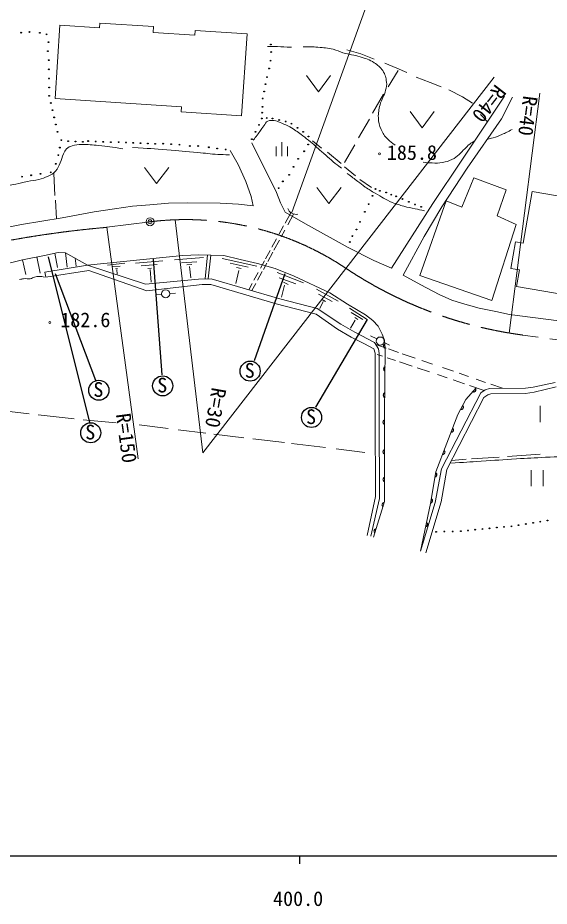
# Model space of a CAD drawing. Units: millimetres, scale not verified. Extents: x 40000 to 680000, y 20000 to 380000.
# Drawn here: x 432951 to 499099, y 198715 to 309377 of the extents above; entities that cross this region are included whole.
import ezdxf
from ezdxf.enums import TextEntityAlignment as Align

# ---------------------------------------------------------------- set-up
doc = ezdxf.new("R2010")
doc.units = ezdxf.units.MM
doc.header["$LTSCALE"] = 1000
doc.header["$PDMODE"] = 32
doc.header["$PDSIZE"] = 500
doc.linetypes.add('CHAIN', pattern=[18.5, 12, -1.5, 3.5, -1.5])
for name, color, linetype, lineweight in [('M-BGD', 7, 'Continuous', 13), ('M-BMK', 2, 'CHAIN', 13), ('M-BMK-SRVR', 3, 'Continuous', 13), ('M-STR-HTXT', 7, 'Continuous', 13), ('M-TTL-BAND', 7, 'Continuous', 25)]:
    doc.layers.add(name, color=color, linetype=linetype, lineweight=lineweight)
doc.styles.add('ＭＳ ゴシック', font='')
doc.styles.get('ＭＳ ゴシック').set_extended_font_data('MS Gothic')

msp = doc.modelspace()

# ---------------------------------------------------------------- linework, layer by layer
at = {"layer": 'M-BGD'}
for p, q in [((437585, 299338), (438187, 308446)), ((443126, 308120), (438187, 308446)), ((443126, 308120), (443166, 308723)), ((449863, 308281), (443166, 308723)), ((449863, 308281), (449814, 307547)), ((455022, 307797), (454983, 307205)), ((461482, 307370), (455022, 307797)), ((454983, 307205), (449814, 307547)), ((460807, 297152), (461482, 307370)), ((473905, 305372), (475657, 304881)), ((475657, 304881), (477297, 304222)), ((478629, 303704), (480130, 303087)), ((468878, 302170), (470378, 300170)), ((470378, 300170), (471878, 302170)), ((479072, 300787), (480306, 302806)), ((480130, 303087), (481377, 302540)), ((482527, 301965), (484265, 301334)), ((484265, 301334), (485649, 300783)), ((486621, 300390), (488312, 299512)), ((437585, 299338), (453322, 298298)), ((477112, 297495), (478465, 299852)), ((488229, 291636), (493522, 299607)), ((488312, 299512), (489556, 298745)), ((493179, 296794), (494532, 299471)), ((453322, 298298), (453280, 297650)), ((481795, 297683), (483295, 295683)), ((483295, 295683), (484795, 297683)), ((460807, 297152), (453280, 297650)), ((475345, 294424), (476733, 296766)), ((488889, 290632), (493179, 296794)), ((490556, 297334), (491402, 296414)), ((462093, 293812), (463593, 290770)), ((465119, 292120), (465119, 293345)), ((465819, 292120), (465819, 293870)), ((466519, 292120), (466519, 293345)), ((469646, 294036), (470737, 293127)), ((473631, 291354), (474907, 293569)), ((460402, 291105), (459379, 292843)), ((471500, 292630), (473183, 291228)), ((461355, 289002), (460402, 291105)), ((484633, 286248), (488229, 291636)), ((437457, 290038), (437569, 287248)), ((448733, 290739), (450233, 288739)), ((450233, 288739), (451733, 290739)), ((463593, 290770), (464336, 289297)), ((473603, 290807), (474977, 289685)), ((485720, 285823), (488889, 290632)), ((462000, 287095), (461355, 289002)), ((464336, 289297), (465163, 287620)), ((475510, 289251), (476996, 288255)), ((489698, 289434), (488231, 285786)), ((493734, 287958), (489698, 289434)), ((470187, 288243), (471687, 286243)), ((471687, 286243), (473187, 288243)), ((492604, 284717), (493734, 287958)), ((496982, 287725), (495868, 281306)), ((504908, 286349), (496982, 287725)), ((437639, 286659), (437759, 284348)), ((462267, 285932), (462000, 287095)), ((465163, 287620), (465649, 286311)), ((442474, 285189), (444978, 285567)), ((444978, 285567), (447230, 285904)), ((447230, 285904), (449403, 286072)), ((449403, 286072), (451731, 286268)), ((451731, 286268), (454086, 286324)), ((454086, 286324), (458124, 286289)), ((458124, 286289), (460416, 286142)), ((460416, 286142), (462267, 285932)), ((465649, 286311), (466247, 285162)), ((479466, 278180), (484633, 286248)), ((486279, 286574), (482991, 277291)), ((483519, 282136), (485720, 285823)), ((488231, 285786), (486279, 286574)), ((433421, 283643), (438468, 284463)), ((438468, 284463), (442474, 285189)), ((466229, 283813), (466930, 285099)), ((466247, 285162), (468747, 283692)), ((466553, 283598), (467278, 284929)), ((494965, 283640), (492604, 284717)), ((428896, 282694), (433421, 283643)), ((465404, 282299), (466041, 283467)), ((468747, 283692), (474054, 280750)), ((491971, 274161), (494965, 283640)), ((465728, 282084), (466180, 282914)), ((464582, 280789), (465155, 281841)), ((464832, 280439), (465517, 281696)), ((480927, 277328), (483519, 282136)), ((494883, 281477), (494306, 278153)), ((495868, 281306), (494883, 281477)), ((436268, 279771), (437992, 280128)), ((437580, 280043), (437901, 278257)), ((437992, 280128), (438896, 280107)), ((438896, 280107), (441609, 278572)), ((438896, 280107), (439085, 278313)), ((463799, 279352), (464355, 280373)), ((464066, 279034), (464685, 280169)), ((474054, 280750), (477260, 279124)), ((425185, 277195), (433555, 279245)), ((433555, 279245), (436268, 279771)), ((433555, 279245), (433940, 277409)), ((435305, 279584), (435728, 277577)), ((440094, 279429), (440198, 278435)), ((441609, 278572), (451010, 279502)), ((447598, 278806), (451019, 279101)), ((451010, 279502), (453492, 279776)), ((452454, 279236), (456085, 279517)), ((453323, 278844), (455230, 278998)), ((453492, 279776), (455490, 279860)), ((455490, 279860), (456983, 279818)), ((456560, 279830), (456261, 276849)), ((456983, 279818), (456634, 276864)), ((456983, 279818), (458602, 279755)), ((458398, 279376), (462689, 278437)), ((458602, 279755), (460642, 279271)), ((460642, 279271), (462808, 278766)), ((463175, 278206), (463657, 279092)), ((477260, 279124), (479466, 278180)), ((436332, 277673), (441609, 278572)), ((436459, 277078), (441796, 277901)), ((441609, 278572), (448841, 276206)), ((441796, 277901), (449008, 275361)), ((444135, 278557), (446294, 278791)), ((444771, 278379), (445687, 278445)), ((445121, 278122), (445370, 278151)), ((445262, 278043), (445328, 277445)), ((448313, 278484), (450318, 278652)), ((449127, 278161), (449599, 278185)), ((449412, 278026), (449543, 276446)), ((453996, 278591), (454599, 278633)), ((454319, 278395), (454501, 276993)), ((459366, 278816), (461637, 278325)), ((460459, 277904), (460109, 276264)), ((460179, 278283), (460768, 278129)), ((462794, 276698), (463373, 277762)), ((462808, 278766), (464974, 278135)), ((463520, 278031), (463948, 278818)), ((464974, 278135), (467372, 277210)), ((494306, 278153), (495382, 277966)), ((495382, 277966), (495025, 275910)), ((436332, 277673), (436459, 277078)), ((448841, 276206), (455444, 276816)), ((455444, 276816), (457021, 276879)), ((457021, 276879), (465580, 274356)), ((462353, 276698), (462876, 277658)), ((465240, 277633), (468507, 276357)), ((465478, 276988), (467553, 276217)), ((467372, 277210), (471809, 275128)), ((480927, 277328), (483112, 276099)), ((482991, 277291), (491971, 274161)), ((449008, 275361), (455891, 276153)), ((455891, 276153), (456961, 276162)), ((456961, 276162), (465120, 273763)), ((461700, 275500), (462129, 276287)), ((462080, 275388), (462569, 276287)), ((466165, 276076), (465759, 274590)), ((466011, 276427), (466614, 276161)), ((470133, 275572), (472811, 274072)), ((483112, 276099), (485383, 274907)), ((495025, 275910), (511859, 272987)), ((450221, 274861), (450861, 274922)), ((451861, 275016), (452589, 275085)), ((470385, 274941), (472082, 274044)), ((471809, 275128), (473996, 273719)), ((485383, 274907), (486996, 274192)), ((465120, 273763), (470083, 272459)), ((465580, 274356), (470228, 273178)), ((470958, 274044), (470559, 273150)), ((470760, 274322), (471264, 274023)), ((473996, 273719), (476225, 272394)), ((486996, 274192), (488299, 273772)), ((488299, 273772), (490388, 273225)), ((470083, 272459), (472754, 270605)), ((470228, 273178), (473151, 271229)), ((474255, 273202), (476428, 271786)), ((474465, 272656), (475909, 271786)), ((476225, 272394), (477151, 271674)), ((490388, 273225), (492449, 272776)), ((492449, 272776), (494174, 272398)), ((494174, 272398), (518780, 269259)), ((473151, 271229), (474890, 270206)), ((474956, 271702), (474367, 270735)), ((474886, 272039), (475264, 271800)), ((477151, 271674), (477805, 270945)), ((472754, 270605), (474451, 269582)), ((474890, 270206), (477371, 268916)), ((477805, 270945), (478314, 269959)), ((474451, 269582), (476105, 268769)), ((476848, 269745), (477633, 269367)), ((477371, 268916), (477848, 268159)), ((478314, 269959), (478599, 269207)), ((478537, 268933), (479199, 268615)), ((478599, 269207), (478693, 268244)), ((476105, 268769), (477283, 268138)), ((477283, 268138), (477451, 267605)), ((477524, 268674), (478791, 268236)), ((477848, 268159), (477929, 267547)), ((478693, 268244), (478579, 259933)), ((479103, 268128), (480349, 267697)), ((477451, 267605), (477434, 259866)), ((477690, 267449), (478358, 267224)), ((477929, 267547), (477943, 259819)), ((478932, 267030), (479969, 266681)), ((480812, 267537), (482393, 266991)), ((483227, 266703), (484567, 266240)), ((480470, 266512), (482056, 265977)), ((482651, 265777), (484187, 265259)), ((485811, 265810), (487169, 265341)), ((485175, 264926), (486405, 264511)), ((487870, 265099), (489072, 264684)), ((487125, 264269), (488545, 263790)), ((489171, 263579), (491006, 262960)), ((490010, 264359), (491185, 263954)), ((491829, 263731), (493298, 263223)), ((496147, 263261), (497114, 263387)), ((497114, 263387), (499844, 263953)), ((497237, 262725), (499951, 263397)), ((485706, 253215), (490567, 262650)), ((488730, 261837), (490025, 263291)), ((490567, 262650), (491109, 263033)), ((490980, 262087), (491447, 262414)), ((491109, 263033), (491661, 263202)), ((491447, 262414), (491821, 262545)), ((491661, 263202), (496147, 263261)), ((491821, 262545), (496135, 262585)), ((496135, 262585), (497237, 262725)), ((486367, 253111), (490980, 262087)), ((487742, 259966), (488730, 261837)), ((430390, 260505), (434365, 260053)), ((497991, 261028), (497991, 259028)), ((435500, 259923), (439980, 259413)), ((441073, 259289), (445188, 258917)), ((477434, 259866), (477492, 249733)), ((477943, 259819), (477961, 249517)), ((478579, 259933), (478610, 249137)), ((484989, 252836), (487742, 259966)), ((448041, 258668), (451666, 258226)), ((452928, 258073), (456341, 257657)), ((457365, 257532), (461108, 257076)), ((462223, 256940), (466134, 256463)), ((467018, 256356), (471245, 255841)), ((472601, 255675), (476147, 255243)), ((489439, 254426), (492882, 254667)), ((493886, 254737), (497970, 255022)), ((486954, 254253), (488766, 254380)), ((484335, 248882), (484989, 252836)), ((484905, 249002), (485706, 253215)), ((485664, 249077), (486367, 253111)), ((496858, 253031), (496858, 251031)), ((498358, 251031), (498358, 253031)), ((477492, 249733), (476420, 244910)), ((477961, 249517), (476914, 244792)), ((478610, 249137), (477237, 244668)), ((483076, 242934), (484905, 249002)), ((483761, 242729), (485664, 249077)), ((483076, 242934), (484335, 248882))]:
    msp.add_line(p, q, dxfattribs=at)
at = {"layer": 'M-BGD', "lineweight": 25}
for p, q in [((436732, 279586), (441860, 258978)), ((449800, 279297), (450893, 264886)), ((437610, 277516), (442625, 264229)), ((466183, 277468), (462382, 266644)), ((476428, 271786), (470024, 260879))]:
    msp.add_line(p, q, dxfattribs=at)
for centre, radius in [((434424, 307604), 50), ((433376, 307519), 50), ((435691, 307511), 50), ((436544, 307312), 50), ((436781, 306338), 50), ((464460, 306036), 50), ((436683, 305222), 50), ((464477, 305114), 50), ((436802, 304088), 50), ((464425, 304038), 50), ((436821, 302954), 50), ((464228, 303060), 50), ((436840, 301821), 50), ((463794, 301096), 50), ((463973, 301987), 50), ((436859, 300688), 50), ((463614, 300205), 50), ((436854, 299649), 50), ((437062, 298756), 50), ((463434, 299315), 50), ((437270, 297862), 50), ((463400, 298286), 50), ((437478, 296969), 50), ((463315, 296831), 50), ((463357, 297559), 50), ((463935, 296898), 50), ((464657, 296837), 50), ((465481, 296638), 50), ((437685, 296075), 50), ((462976, 296051), 50), ((466289, 296446), 50), ((467002, 296187), 50), ((467769, 295676), 50), ((437893, 295182), 50), ((462532, 295158), 50), ((468465, 295164), 50), ((469147, 294578), 50), ((438185, 293206), 50), ((438373, 294140), 50), ((439214, 294015), 50), ((440132, 293974), 50), ((441051, 293933), 50), ((441706, 294020), 50), ((442650, 293971), 50), ((443593, 293921), 50), ((444537, 293872), 50), ((445511, 293891), 50), ((446418, 293846), 50), ((447326, 293802), 50), ((448233, 293758), 50), ((449141, 293714), 50), ((450048, 293670), 50), ((451040, 293699), 50), ((452051, 293636), 50), ((453062, 293572), 50), ((454363, 293402), 50), ((455403, 293411), 50), ((456727, 293246), 50), ((462088, 294266), 50), ((469101, 293594), 50), ((437997, 292273), 50), ((457779, 293106), 50), ((458831, 292966), 50), ((468591, 292748), 50), ((437674, 291189), 50), ((467843, 291800), 50), ((435780, 289929), 50), ((437046, 290130), 50), ((467282, 290811), 50), ((433477, 289589), 50), ((434628, 289759), 50), ((465937, 288997), 50), ((466720, 289823), 50), ((465428, 288151), 50), ((477467, 288044), 50), ((478021, 287832), 50), ((477102, 287203), 50), ((478800, 287614), 50), ((479442, 287346), 50), ((480040, 287141), 50), ((480850, 286798), 50), ((476626, 286156), 50), ((481623, 286455), 50), ((482395, 286125), 50), ((483162, 285832), 50), ((476140, 285212), 50), ((475551, 283969), 50), ((474596, 282189), 50), ((475107, 283011), 50), ((474272, 281453), 50), ((461873, 265362), 1250), ((450988, 263531), 1250), ((443039, 262979), 1250), ((469515, 259598), 1250), ((442029, 257680), 1250), ((498892, 246760), 50), ((490777, 245702), 50), ((491673, 245790), 50), ((492569, 245878), 50), ((493465, 245966), 50), ((494385, 246037), 50), ((495286, 246181), 50), ((496188, 246326), 50), ((497089, 246471), 50), ((497990, 246615), 50), ((485014, 245360), 50), ((486047, 245379), 50), ((487081, 245399), 50), ((488089, 245438), 50), ((488985, 245526), 50), ((489881, 245614), 50)]:
    msp.add_circle(centre, radius, dxfattribs=at)
at = {"layer": 'M-BGD'}
for centre, radius in [((477968, 292438), 121), ((451358, 274996), 503), ((436924, 271412), 121), ((478066, 269111), 503)]:
    msp.add_circle(centre, radius, dxfattribs=at)
msp.add_arc((467571, 285972), 1083, 198.74286, 283.76375, dxfattribs=at)
at = {"layer": 'M-BGD', "lineweight": 25}
for centre, start, end in [((478725, 268493), 108.2257, 262.86493), ((478713, 265651), 101.89558, 256.53481), ((478668, 262360), 101.89558, 256.53481), ((489720, 263033), 240.3261, 34.96534), ((488157, 260874), 254.18859, 48.82782), ((478638, 259010), 102.8428, 257.48203), ((486938, 258040), 260.91811, 55.55734), ((478648, 255315), 102.8428, 257.48203), ((485874, 255284), 260.91811, 55.55734), ((484868, 252448), 272.63026, 67.26949), ((478658, 251873), 102.8428, 257.48203), ((484331, 249208), 272.63026, 67.26949), ((478541, 248721), 85.61082, 240.25005), ((477535, 245445), 85.61082, 240.25005), ((483721, 246254), 270.73558, 65.37482)]:
    msp.add_arc(centre, 256, start, end, dxfattribs=at)
at = {"layer": 'M-BGD'}
for points, knots in [([(467016, 305705), (466168, 305746), (465950, 305758), (465265, 305780), (464779, 305795), (464624, 305799), (464019, 305811)], [0, 0, 0, 0, 1, 1, 1, 2, 2, 2, 2]), ([(479917, 293528), (479475, 293814), (479315, 293931), (478991, 294260), (478590, 294668), (478383, 294940), (478163, 295469), (477938, 296008), (477849, 296344), (477829, 296928), (477809, 297558), (477900, 297913), (478044, 298527), (478219, 299271), (478572, 299611), (478736, 300357), (478821, 300743), (478910, 300972), (478852, 301363), (478767, 301945), (478712, 302311), (478371, 302790), (478044, 303250), (477789, 303470), (477318, 303781), (476705, 304185), (476283, 304284), (475584, 304509), (474760, 304774), (474261, 304788), (473428, 305026), (472942, 305165), (472700, 305345), (472207, 305456), (471478, 305619), (471057, 305655), (470313, 305711), (469599, 305765), (469343, 305762), (468481, 305749)], [0, 0, 0, 0, 1, 1, 1, 2, 2, 2, 3, 3, 3, 4, 4, 4, 5, 5, 5, 6, 6, 6, 7, 7, 7, 8, 8, 8, 9, 9, 9, 10, 10, 10, 11, 11, 11, 12, 12, 12, 13, 13, 13, 13]), ([(462241, 294115), (462485, 294413), (462548, 294495), (462739, 294744), (463079, 295187), (463226, 295468), (463568, 295909), (463759, 296156), (463804, 296390), (464091, 296514), (464374, 296635), (464570, 296603), (464876, 296576), (465178, 296549), (465331, 296440), (465612, 296327), (466170, 296101), (466488, 295978), (467007, 295672), (467589, 295330), (467878, 295079), (468420, 294677), (468797, 294397), (469006, 294237), (469367, 293937), (469698, 293663), (469870, 293495), (470194, 293213), (470607, 292854), (470842, 292658), (471253, 292297), (471634, 291964), (471833, 291762), (472221, 291437), (472606, 291115), (472740, 291013), (473230, 290640)], [0, 0, 0, 0, 1, 1, 1, 2, 2, 2, 3, 3, 3, 4, 4, 4, 5, 5, 5, 6, 6, 6, 7, 7, 7, 8, 8, 8, 9, 9, 9, 10, 10, 10, 11, 11, 11, 12, 12, 12, 12]), ([(491426, 294276), (491743, 294323), (491842, 294346), (492103, 294413), (492542, 294525), (492770, 294647), (493187, 294824), (493712, 295047), (493886, 295145), (494496, 295469)], [0, 0, 0, 0, 1, 1, 1, 2, 2, 2, 3, 3, 3, 3]), ([(431788, 288465), (432079, 288526), (432354, 288589), (432723, 288668), (433280, 288786), (433587, 288873), (434144, 288985), (434697, 289097), (435019, 289105), (435565, 289247), (436024, 289366), (436289, 289430), (436714, 289640), (437110, 289835), (437354, 289947), (437649, 290275), (437960, 290621), (438025, 290897), (438225, 291317), (438422, 291731), (438451, 291997), (438646, 292411), (438765, 292665), (438802, 292839), (439001, 293037), (439228, 293263), (439413, 293339), (439720, 293430), (440170, 293562), (440439, 293590), (440907, 293598), (441723, 293611), (442179, 293540), (442992, 293467), (444183, 293361), (444586, 293283), (446026, 293050)], [0, 0, 0, 0, 1, 1, 1, 2, 2, 2, 3, 3, 3, 4, 4, 4, 5, 5, 5, 6, 6, 6, 7, 7, 7, 8, 8, 8, 9, 9, 9, 10, 10, 10, 11, 11, 11, 12, 12, 12, 12]), ([(489825, 294039), (489528, 293872), (489433, 293815), (489204, 293640), (488940, 293438), (488822, 293289), (488583, 293057), (488310, 292792), (488189, 292609), (487897, 292366), (487563, 292087), (487378, 291914), (486988, 291724), (486558, 291514), (486293, 291435), (485822, 291350), (485328, 291260), (485040, 291277), (484539, 291291), (484092, 291303), (483930, 291321), (483398, 291390)], [0, 0, 0, 0, 1, 1, 1, 2, 2, 2, 3, 3, 3, 4, 4, 4, 5, 5, 5, 6, 6, 6, 7, 7, 7, 7]), ([(447245, 293213), (449304, 293090), (449835, 293060), (451493, 292933), (453004, 292817), (453850, 292741), (455360, 292601), (456335, 292510), (456877, 292405), (457855, 292358), (458421, 292331), (458613, 292322), (459304, 292320)], [0, 0, 0, 0, 1, 1, 1, 2, 2, 2, 3, 3, 3, 4, 4, 4, 4]), ([(473958, 289972), (474600, 289496), (474763, 289376), (475275, 288990), (475638, 288717), (475827, 288546), (476201, 288289), (476671, 287966), (476949, 287807), (477444, 287523), (478261, 287053), (478698, 286739), (479569, 286376), (480115, 286148), (480439, 286064), (481008, 285903), (481555, 285747), (481875, 285717), (482429, 285591), (482880, 285489), (483022, 285456), (483581, 285323)], [0, 0, 0, 0, 1, 1, 1, 2, 2, 2, 3, 3, 3, 4, 4, 4, 5, 5, 5, 6, 6, 6, 7, 7, 7, 7]), ([(433178, 276760), (433402, 276831), (433482, 276848), (433682, 276878), (434002, 276927), (434198, 276790), (434511, 276872), (434720, 276927), (434815, 277021), (435022, 277084), (435494, 277229), (435740, 277153), (436286, 277088)], [0, 0, 0, 0, 1, 1, 1, 2, 2, 2, 3, 3, 3, 4, 4, 4, 4]), ([(486767, 253889), (488644, 254010), (489115, 254041), (490619, 254141), (492336, 254255), (493297, 254336), (495015, 254440), (496427, 254526), (497219, 254564), (498632, 254629), (500250, 254705), (501157, 254726), (502775, 254798), (504829, 254889), (505981, 254913), (508033, 255050), (509640, 255157), (510551, 255155), (512140, 255415), (513007, 255556), (513313, 255608), (514348, 255846)], [0, 0, 0, 0, 1, 1, 1, 2, 2, 2, 3, 3, 3, 4, 4, 4, 5, 5, 5, 6, 6, 6, 7, 7, 7, 7])]:
    msp.add_open_spline(points, degree=3, knots=knots, dxfattribs=at)
at = {"layer": 'M-BMK'}
for p, q in [((444049, 283275), (449417, 283963)), ((534375, 264676), (495792, 269857))]:
    msp.add_line(p, q, dxfattribs=at)
for centre, radius, start, end in [((453862, 248479), 35761, 56.1973, 97.30594), ((455396, 152644), 131123, 94.96429, 108.43778), ((502722, 321457), 52062, 236.1973, 262.35133)]:
    msp.add_arc(centre, radius, start, end, dxfattribs=at)
at = {"layer": 'M-BMK-SRVR'}
msp.add_circle((449417, 283963), 500, dxfattribs=at)
msp.add_point((449417, 283963), dxfattribs=at)
at = {"layer": 'M-STR-HTXT'}
for p, q in [((467046, 285130), (479391, 319387)), ((473798, 278168), (492244, 301981)), ((494106, 270112), (497922, 299992)), ((452561, 284216), (455983, 255168)), ((444049, 283275), (447942, 254427)), ((473798, 278168), (455983, 255168))]:
    msp.add_line(p, q, dxfattribs=at)
at = {"layer": 'M-TTL-BAND'}
for p, q in [((40000, 205000), (579000, 205000)), ((468000, 205000), (468000, 204000))]:
    msp.add_line(p, q, dxfattribs=at)

# ---------------------------------------------------------------- texts
at = {"layer": 'M-BGD', "style": 'ＭＳ ゴシック'}
for s, p in [('185.8', (478890, 291127)), ('182.6', (438240, 270287)), ('S', (461195, 263989)), ('S', (450309, 262158)), ('S', (442360, 261606)), ('S', (468836, 258224)), ('S', (441350, 256306))]:
    msp.add_text(s, height=1833, dxfattribs=at).set_placement(p, align=Align.BOTTOM_LEFT)
at = {"layer": 'M-STR-HTXT', "style": 'ＭＳ ゴシック'}
for s, rotation, p in [('R=40', 232.239, (490458, 299567)), ('R=40', 262.721, (494997, 297338)), ('R=30', 260.08, (456147, 261056)), ('R=150', 277.687, (445029, 256832))]:
    msp.add_text(s, height=1833, rotation=rotation, dxfattribs=at).set_placement(p, align=Align.BOTTOM_CENTER)
at = {"layer": 'M-TTL-BAND', "style": 'ＭＳ ゴシック'}
msp.add_text('400.0', height=1833, dxfattribs=at).set_placement((467844, 198195), align=Align.BOTTOM_CENTER)

doc.saveas('drawing.dxf')
